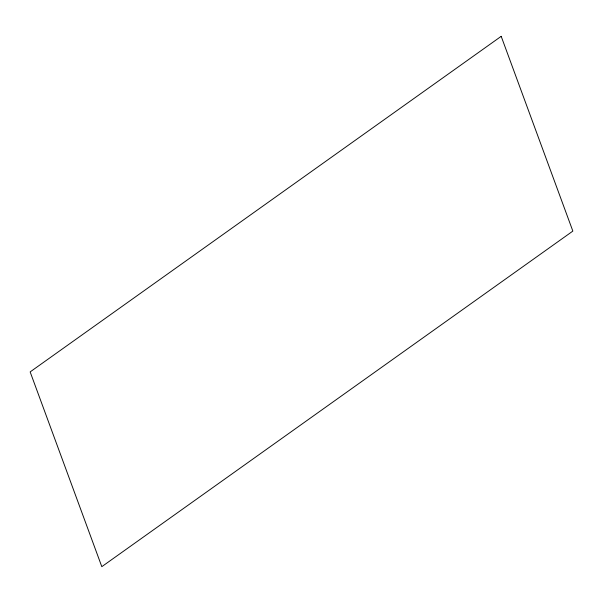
<?xml version="1.0" encoding="UTF-8"?>
<svg xmlns="http://www.w3.org/2000/svg" width="603" height="603" viewBox="0 0 603 603"><rect width="100%" height="100%" fill="white"/><g stroke="black" fill="none" stroke-linecap="round" stroke-linejoin="round"><path stroke-width="0.9" d="M501.191 36.331L30.15 371.9L101.809 566.669L572.85 231.1L501.191 36.331"/></g></svg>
